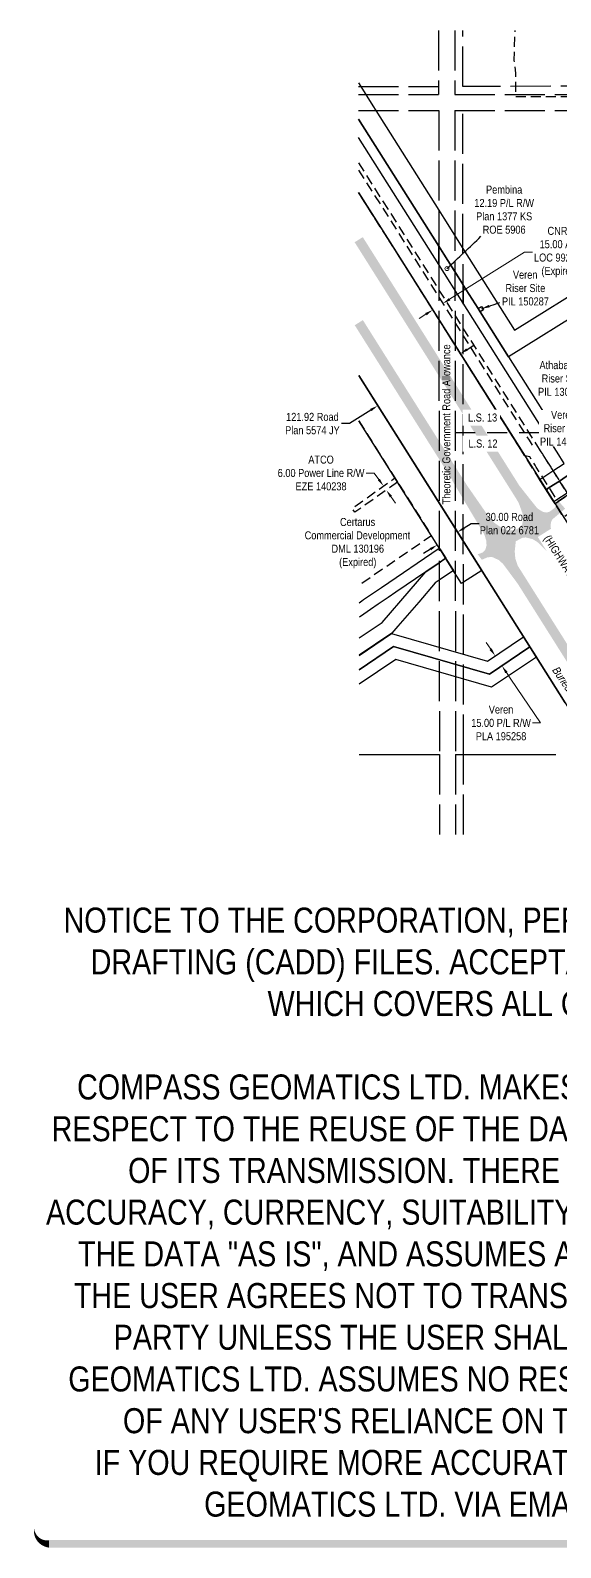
# Model space of a CAD drawing. Extents: x 504349 to 506323, y 6031064 to 6032969.
# Drawn here: x 504349 to 505011, y 6031064 to 6032959 of the extents above; entities that cross this region are included whole.
import ezdxf
from ezdxf.enums import TextEntityAlignment as Align

# ---------------------------------------------------------------- set-up
doc = ezdxf.new("R2010")
doc.units = 0
doc.header["$LTSCALE"] = 5
doc.header["$PDMODE"] = 34
doc.header["$PDSIZE"] = 0.03
for name, pattern in [('foc-ACCESSROAD', [3.75, 2.5, -1.25]), ('foc-FLOWLINE', [3.75, 2.5, -1.25]), ('foc-LSD', [8, 5, -3]), ('foc-QUARTERLINE', [33, 25, -3, 2, -3]), ('foc-UNSURVEYED', [12.5, 10, -2.5])]:
    doc.linetypes.add(name, pattern=pattern)
doc.layers.get('Defpoints').update_dxf_attribs({"color": 9})
for name, color, linetype in [('AS-ROADS', 254, 'Continuous'), ('AS-TELEPHONE', 224, 'foc-TEL'), ('C-RW', 13, 'Continuous'), ('C-WS', 13, 'foc-ACCESSROAD'), ('F-AR', 190, 'foc-ACCESSROAD'), ('F-EZE', 190, 'foc-FLOWLINE'), ('F-RW', 190, 'Continuous'), ('F-WS', 190, 'foc-ACCESSROAD'), ('L-QSEC', 8, 'foc-QUARTERLINE'), ('L-ROAD-T', 7, 'Continuous'), ('L-SECQ', 8, 'foc-QUARTERLINE'), ('L-SECTION-LSD', 7, 'foc-LSD'), ('L-TITLEDB', 4, 'Continuous'), ('L-TITLEDB-T', 4, 'Continuous'), ('L-USEC', 7, 'foc-UNSURVEYED')]:
    doc.layers.add(name, color=color, linetype=linetype)
for name, color, linetype, lineweight in [('C-RW-T', 13, 'Continuous', 9), ('C-WS-T', 13, 'Continuous', 9), ('F-AR-T', 190, 'Continuous', 9), ('F-EZE-T', 190, 'Continuous', 9), ('F-RW-T', 190, 'Continuous', 9), ('F-WS-T', 190, 'Continuous', 9)]:
    doc.layers.add(name, color=color, linetype=linetype, lineweight=lineweight)
doc.layers.add('DISCLAIMER', color=7, linetype='Continuous', plot=False)
doc.styles.add('100L', font='ARIALN.TTF', dxfattribs={"height": 11})
doc.styles.add('80', font='ARIALN.TTF', dxfattribs={"height": 10})
doc.styles.add('80CG', font='ARIALN.TTF', dxfattribs={"height": 10})
doc.styles.add('80L', font='ARIALN.TTF', dxfattribs={"height": 10})
doc.styles.add('foc-LtypeFont', font='ARIALN.TTF', dxfattribs={"height": 7.35})
doc.linetypes.add('foc-TEL', pattern='A,2,-1,["T",foc-LtypeFont,S=0.2,R=0,X=-0.425,Y=-0.75],-1.24,8', length=12.24)
doc.linetypes.add('foc-TEL-NOLINE', pattern='A,0,-2,["T",foc-LtypeFont,S=0.2,R=0,X=-0.425,Y=-0.75],-10.24', length=12.24)
doc.dimstyles.new('Compass 5 000', dxfattribs={"dimscale": 5, "dimtxt": 9, "dimasz": 2, "dimexe": 0.2, "dimexo": 0.0625, "dimgap": 0.5, "dimtad": 0, "dimtih": 1, "dimtoh": 1, "dimzin": 0, "dimdsep": 46, "dimtxsty": '80CG', "dimcen": 0.1, "dimse1": 1, "dimse2": 1, "dimclrd": 256, "dimclrt": 256, "dimaunit": 1, "dimadec": 4, "dimazin": 0, "dimtfac": 0.06, "dimtofl": 0, "dimtmove": 0, "dimatfit": 1, "dimfxl": 0.2, "dimtolj": 1, "dimtzin": 0, "dimlwd": -1, "dimarcsym": 0})

# ---------------------------------------------------------------- blocks, each defined once
blk = doc.blocks.new('*D392')
at = {"layer": 'Defpoints', "color": 0, "transparency": 16777216}
for p in [(504844.2, 6032619.9), (504856.9, 6032627.9), (504863.6, 6032617.4)]:
    blk.add_point(p, dxfattribs=at)
at = {"layer": 'F-AR-T', "transparency": 16777216}
for p, q in [((504872, 6032622.7), (504965.5, 6032681.6)), ((504965.5, 6032681.6), (504975.5, 6032681.6)), ((504842.4, 6032604), (504834, 6032598.7))]:
    blk.add_line(p, q, dxfattribs=at)
for points in [[(504871.1, 6032624.1), (504872.9, 6032621.3), (504863.6, 6032617.4)], [(504841.5, 6032605.4), (504843.3, 6032602.6), (504850.9, 6032609.4)]]:
    blk.add_solid(points, dxfattribs=at)
at = {"layer": 'F-AR-T', "transparency": 16777216, "insert": (505009.8, 6032681.6), "char_height": 10, "attachment_point": 5, "style": '80CG'}
blk.add_mtext('\\A1;CNRL\\P15.00 A/R\\PLOC 992513\\P(Expired)', dxfattribs=at)
blk = doc.blocks.new('*D401')
at = {"layer": 'Defpoints', "color": 0, "transparency": 16777216}
for p in [(504878.9, 6032336.4), (504853.7, 6032320.5), (504881.8, 6032331.8)]:
    blk.add_point(p, dxfattribs=at)
at = {"layer": 'L-TITLEDB-T', "transparency": 16777216}
for p, q in [((504890.2, 6032337.2), (504898.7, 6032342.5)), ((504898.7, 6032342.5), (504908.7, 6032342.5)), ((504848.1, 6032310.6), (504839.6, 6032305.3))]:
    blk.add_line(p, q, dxfattribs=at)
for points in [[(504889.4, 6032338.6), (504891.1, 6032335.7), (504881.8, 6032331.8)], [(504847.2, 6032312), (504849, 6032309.2), (504856.6, 6032315.9)]]:
    blk.add_solid(points, dxfattribs=at)
at = {"layer": 'L-TITLEDB-T', "transparency": 16777216, "insert": (504946.6, 6032342.5), "char_height": 10, "attachment_point": 5, "style": '80CG'}
blk.add_mtext('\\A1;30.00 Road\\PPlan 022 6781', dxfattribs=at)
blk = doc.blocks.new('*D610')
at = {"layer": 'Defpoints', "color": 0, "transparency": 16777216}
for p in [(504793, 6032384.5), (504755.2, 6032365), (504758.6, 6032360.1)]:
    blk.add_point(p, dxfattribs=at)
at = {"layer": 'F-EZE-T', "transparency": 16777216}
for p, q in [((504778, 6032405.7), (504768, 6032405.7)), ((504783.7, 6032397.5), (504778, 6032405.7)), ((504798.8, 6032376.3), (504804.5, 6032368.1))]:
    blk.add_line(p, q, dxfattribs=at)
for points in [[(504785.1, 6032398.5), (504782.4, 6032396.6), (504789.5, 6032389.4)], [(504800.1, 6032377.3), (504797.4, 6032375.3), (504793, 6032384.5)]]:
    blk.add_solid(points, dxfattribs=at)
at = {"layer": 'F-EZE-T', "transparency": 16777216, "insert": (504711.6, 6032405.7), "char_height": 10, "attachment_point": 5, "style": '80CG'}
blk.add_mtext('\\A1;ATCO\\P6.00 Power Line R/W\\PEZE 140238', dxfattribs=at)
blk = doc.blocks.new('*D635')
at = {"layer": 'Defpoints', "color": 0, "transparency": 16777216}
for p in [(504867.7, 6032582.6), (504764.6, 6032517.7), (504782.2, 6032489.7)]:
    blk.add_point(p, dxfattribs=at)
at = {"layer": 'L-TITLEDB-T', "transparency": 16777216}
for p, q in [((504893.8, 6032560), (504902.2, 6032565.4)), ((504746.9, 6032467.4), (504736.9, 6032467.4)), ((504773.8, 6032484.4), (504746.9, 6032467.4))]:
    blk.add_line(p, q, dxfattribs=at)
for points in [[(504892.9, 6032561.4), (504894.7, 6032558.6), (504885.3, 6032554.7)], [(504772.9, 6032485.8), (504774.7, 6032483), (504782.2, 6032489.7)]]:
    blk.add_solid(points, dxfattribs=at)
at = {"layer": 'L-TITLEDB-T', "transparency": 16777216, "insert": (504700.8, 6032467.4), "char_height": 10, "attachment_point": 5, "style": '80CG'}
blk.add_mtext('\\A1;121.92 Road\\PPlan 5574 JY', dxfattribs=at)
blk = doc.blocks.new('*D762')
at = {"layer": 'C-RW-T', "transparency": 16777216}
for p, q in [((504923.3, 6032185.6), (504917.7, 6032193.9)), ((504942.8, 6032156.6), (504948.4, 6032148.4)), ((504985.3, 6032093.6), (504948.4, 6032148.4)), ((504975.3, 6032093.6), (504985.3, 6032093.6))]:
    blk.add_line(p, q, dxfattribs=at)
for points in [[(504924.7, 6032186.6), (504921.9, 6032184.7), (504928.9, 6032177.3)], [(504944.2, 6032157.6), (504941.5, 6032155.7), (504937.3, 6032164.9)]]:
    blk.add_solid(points, dxfattribs=at)
at = {"layer": 'Defpoints', "color": 0, "transparency": 16777216}
for p in [(504926.4, 6032175.7), (504937.3, 6032164.9), (504934.8, 6032163.3)]:
    blk.add_point(p, dxfattribs=at)
at = {"layer": 'C-RW-T', "transparency": 16777216, "insert": (504936.2, 6032093.6), "char_height": 10, "attachment_point": 5, "style": '80CG'}
blk.add_mtext('\\A1;Veren\\P15.00 P/L R/W\\PPLA 195258', dxfattribs=at)
blk = doc.blocks.new('Disclaimer_Legal')
at = {"layer": 'DISCLAIMER', "color": 254, "flags": 128}
blk.add_lwpolyline([(-3612.9, -1104.6, 37.5, 37.5, 0), (4096.1, -1104.6, 37.5, 37.5, 0.414214), (4171.1, -1029.6, 37.5, 37.5, 0), (4171.1, 2078.7, 37.5, 0, 0.414214), (4096.1, 2153.7, 0, 0, 0), (-3612.9, 2153.7, 0, 0, 0.414214), (-3687.9, 2078.7, 0, 0, 0), (-3687.9, -1029.6, 0, 37.5, 0.414214)], format="xyseb", close=True, dxfattribs=at)
at = {"layer": 'DISCLAIMER', "color": 254, "insert": (241.6, 533.9), "char_height": 125, "width": 7717.568, "attachment_point": 5, "style": '80'}
blk.add_mtext('NOTICE TO THE CORPORATION, PERSON &/OR PERSONS REGARDING THIS COMPUTER AIDED DESIGN AND DRAFTING (CADD) FILES. ACCEPTANCE OF THE CADD DATA IS BASED ON THE FOLLOWING DISCLAIMER WHICH COVERS ALL CADD DATA RECIEVED FROM COMPASS GEOMATICS LTD.\\P{\\fArial Narrow|b1|i0|c0|p34;DISCLAIMER}\\PCOMPASS GEOMATICS LTD. MAKES NO REPRESENTATION OR WARRANTIES, EXPRESS OR IMPLIED, WITH RESPECT TO THE REUSE OF THE DATA PROVIDED HEREWITH, REGARDLESS OF ITS FORMAT OR THE MEANS OF ITS TRANSMISSION. THERE IS NO GUARANTEE OR REPRESENTATION TO THE USER AS TO THE ACCURACY, CURRENCY, SUITABILITY OR RELIABILITY OF THIS DATA FOR ANY PURPOSE. THE USER ACCEPTS THE DATA "AS IS", AND ASSUMES ALL RISKS ASSOCIATED WITH ITS USE. BY ACCEPTANCE OF THIS DATA, THE USER AGREES NOT TO TRANSMIT THIS DATA OR PROVIDE ACCESS OR ANY PART OF IT TO ANOTHER PARTY UNLESS THE USER SHALL INCLUDE WITH THE DATA A COPY OF THIS DISCLAIMER. COMPASS GEOMATICS LTD. ASSUMES NO RESPONSIBILITY FOR ACTUAL OR CONSEQUENTIAL DAMAGE AS A RESULT OF ANY USER\'S RELIANCE ON THIS DATA. THIS CADD FILE IS FOR ILLUSTRATION PURPOSES ONLY.\\PIF YOU REQUIRE MORE ACCURATE INFORMATION, PLEASE CONTACT DARCI ANGLEHART AT COMPASS GEOMATICS LTD. VIA EMAIL: darci.anglehart@compassgeomatics.ca OR CELL: 506-961-7292', dxfattribs=at)

msp = doc.modelspace()

# ---------------------------------------------------------------- hatches: boundary and pattern name
at = {"layer": 'AS-ROADS'}
h = msp.add_hatch(color=256, dxfattribs=at)
h.dxf.hatch_style = 1
h.paths.add_polyline_path([(504992.185, 6032228.152), (504962.228, 6032280.546), (504957.266, 6032288.965), (504953.998, 6032298.997), (504953.251, 6032307.766), (504954.594, 6032320.509), (504963.042, 6032324.927), (504966.85, 6032325.257), (504975.434, 6032323.184), (504981.242, 6032319.773), (504996.581, 6032304.672), (505019.98, 6032270.838), (505026.845, 6032282.125), (505022.916, 6032291.076), (505007.561, 6032316.604), (505000.433, 6032329.346), (504998.394, 6032336.098), (504998.019, 6032340.751), (504998.877, 6032345.43), (505000.258, 6032347.877), (505016.147, 6032361.152), (505005.528, 6032373.335), (505005.399, 6032366.645), (505003.472, 6032362.432), (504996.518, 6032357.242), (504993.275, 6032356.379), (504988.755, 6032357.017), (504982.058, 6032361.105), (504979.083, 6032364.53), (504959.929, 6032388.764), (504955.065, 6032392.042), (504949.681, 6032382.726), (504958.112, 6032368.569), (504962.893, 6032355.522), (504963.796, 6032348.084), (504962.553, 6032341.362), (504959.57, 6032337.845), (504953.165, 6032333.927), (504946.212, 6032333.956), (504937.919, 6032336.567), (504927.826, 6032343.523), (504920.737, 6032351.281), (504889.168, 6032396.816), (504874.892, 6032396.902), (504915.313, 6032328.899), (504917.623, 6032321.761), (504918.13, 6032315.261), (504916.444, 6032309.563), (504913.326, 6032306.445), (504907.007, 6032304.205), (504912.206, 6032297.4), (504919.709, 6032300.576), (504925.304, 6032300.695), (504933.27, 6032297.08), (504938.706, 6032292.188), (504990.033, 6032222.802)])

# ---------------------------------------------------------------- linework, layer by layer
at = {"layer": 'AS-ROADS', "const_width": 11.994, "flags": 128}
for points in [[(504758.582, 6032697.099), (504803.296, 6032626.131), (504861.442, 6032533.684), (504915.574, 6032447.694), (504955.352, 6032384.5), (505022.752, 6032277.455), (505087.895, 6032174.255), (505103.727, 6032149.645), (505125.115, 6032118.897), (505140.583, 6032098.483), (505161.925, 6032072.399), (505185.255, 6032046.241), (505205.849, 6032024.288), (505229.449, 6032001.145), (505278.152, 6031954.55)], [(505199.492, 6031954.492), (505189.75, 6031964.007), (505148.625, 6032008.04), (505106.517, 6032057.782), (505077.217, 6032095.481), (505047.567, 6032136.862), (505023.117, 6032173.785), (504956.506, 6032279.516), (504882.551, 6032396.769), (504821.203, 6032494.11), (504759.934, 6032591.502), (504758.697, 6032593.468)]]:
    msp.add_lwpolyline(points, dxfattribs=at)
at = {"layer": 'AS-TELEPHONE', "linetype": 'foc-TEL-NOLINE', "flags": 128}
msp.add_lwpolyline([(504758.77, 6032527.281), (505016.163, 6032118.906), (505020.331, 6032112.092), (505024.574, 6032105.536), (505028.869, 6032099.014), (505033.216, 6032092.525), (505037.614, 6032086.071), (505042.063, 6032079.653), (505046.563, 6032073.271), (505051.114, 6032066.924), (505055.715, 6032060.613), (505060.372, 6032054.326), (505065.288, 6032047.811), (505070.265, 6032041.324), (505075.296, 6032034.878), (505080.38, 6032028.474), (505085.517, 6032022.113), (505090.707, 6032015.794), (505095.95, 6032009.519), (505101.244, 6032003.289), (505106.59, 6031997.102), (505111.987, 6031990.959), (505117.435, 6031984.862), (505122.934, 6031978.81), (505128.483, 6031972.804), (505134.081, 6031966.845), (505139.729, 6031960.933), (505145.426, 6031955.068), (505146.032, 6031954.454)], dxfattribs=at)
at = {"layer": 'C-RW'}
for points in [[(504758.365, 6032892.889), (504761.161, 6032888.45), (504776.272, 6032864.464), (504780.149, 6032858.306), (504858.488, 6032733.945), (504864.654, 6032724.156), (504888.701, 6032685.981), (504952.958, 6032583.97), (505053.4, 6032646.403)], [(505045.687, 6032613.35), (504945.361, 6032550.989), (504910.108, 6032606.956), (504907.443, 6032611.186), (504888.994, 6032640.477), (504888.751, 6032640.862), (504882.585, 6032650.65), (504864.704, 6032679.036), (504858.538, 6032688.817), (504758.415, 6032847.77)], [(504759.158, 6032178.013), (504799.607, 6032205.302), (504919.328, 6032170.873), (504964.337, 6032201.182), (504972.278, 6032188.532), (504921.832, 6032154.553), (504802.189, 6032188.96), (504759.178, 6032159.942)]]:
    msp.add_lwpolyline(points, dxfattribs=at)
at = {"layer": 'C-RW', "flags": 128}
msp.add_lwpolyline([(504759.178, 6032159.942), (504802.189, 6032188.96), (504921.832, 6032154.553), (504972.278, 6032188.532), (504980.275, 6032175.842), (504924.408, 6032138.213), (504804.772, 6032172.617), (504759.198, 6032141.871)], dxfattribs=at)
at = {"layer": 'C-WS'}
msp.add_lwpolyline([(504914.338, 6032609.62), (504910.108, 6032606.956), (504907.443, 6032611.186), (504911.673, 6032613.851), (504914.338, 6032609.62)], close=True, dxfattribs=at)
at = {"layer": 'F-AR', "flags": 128}
for points in [[(505785.59, 6032875.425), (505561.079, 6032723.377), (505555.95, 6032720.165), (505549.329, 6032715.707), (505543.503, 6032711.784), (505284.111, 6032537.131), (505279.545, 6032534.058), (505277.882, 6032532.963), (505254.936, 6032517.504), (505182.411, 6032467.986), (505178.776, 6032465.525), (505170.141, 6032459.643), (505149.844, 6032445.778), (505115.527, 6032421.552), (505107.317, 6032415.786), (505066.468, 6032386.876), (505054.195, 6032378.207), (505044.23, 6032371.159), (505031.265, 6032361.997), (505030.53, 6032361.497), (505014.158, 6032350.327), (505012.73, 6032352.593), (505003.483, 6032367.26), (505007.421, 6032369.947), (505011.752, 6032372.902), (505019.855, 6032378.43), (505033.535, 6032388.162), (505043.509, 6032395.221), (505055.786, 6032403.95), (505071.872, 6032415.439), (505086.579, 6032425.795), (505139.23, 6032462.858), (505158.887, 6032476.695), (505167.154, 6032482.515), (505532.332, 6032728.378), (505544.778, 6032736.758), (505549.809, 6032740.018), (505562.284, 6032748.334), (505572.233, 6032755.073), (505587.14, 6032765.169), (505657.878, 6032813.075), (505689.688, 6032834.618), (505730.845, 6032862.492), (505785.559, 6032899.546)], [(504758.485, 6032784.053), (504858.609, 6032625.221), (504888.821, 6032577.298), (504889.065, 6032576.91), (504971.166, 6032446.669), (504975.049, 6032440.511), (504981.666, 6032439.013), (504983.889, 6032435.485), (504985.856, 6032432.366), (504991.349, 6032423.652), (504992.463, 6032421.885), (505000.944, 6032408.431), (505002.076, 6032406.635), (505008.953, 6032395.726), (505010.087, 6032393.927), (505018.558, 6032380.488), (505019.855, 6032378.43), (505011.752, 6032372.902), (505007.421, 6032369.947), (505005.976, 6032372.24), (504997.772, 6032385.255), (504996.366, 6032387.485), (504989.761, 6032397.963), (504988.355, 6032400.192), (504980.147, 6032413.213), (504978.762, 6032415.41), (504972.224, 6032425.78), (504965.882, 6032427.214), (504797.585, 6032694.23), (504758.516, 6032756.08)]]:
    msp.add_lwpolyline(points, dxfattribs=at)
at = {"layer": 'F-EZE', "flags": 128}
msp.add_lwpolyline([(504758.475, 6032793.076), (504814.318, 6032704.487), (504858.599, 6032634.234), (504875.393, 6032607.6), (504888.811, 6032586.314), (504889.054, 6032585.928), (504905.606, 6032559.672), (504975.186, 6032449.293), (504981.666, 6032439.013), (504983.889, 6032435.485), (504985.856, 6032432.366), (504992.463, 6032421.885), (505002.076, 6032406.635), (505010.087, 6032393.927), (505019.855, 6032378.43), (505011.752, 6032372.902), (505007.421, 6032369.947), (505003.613, 6032367.35), (504797.585, 6032694.23), (504758.516, 6032756.08)], dxfattribs=at)
msp.add_lwpolyline([(504807.054, 6032394.423), (504753.919, 6032356.802), (504750.454, 6032361.697), (504803.85, 6032399.502), (504807.054, 6032394.423)], close=True, dxfattribs=at)
at = {"layer": 'F-RW'}
for points in [[(504758.415, 6032847.77), (504858.538, 6032688.817), (504858.564, 6032665.919), (504758.44, 6032824.87)], [(505014.97, 6032417.61), (505006.189, 6032431.551), (505005.378, 6032432.838), (504888.776, 6032617.957), (504888.751, 6032640.862), (504888.994, 6032640.477), (504907.443, 6032611.186), (504910.108, 6032606.956), (504945.361, 6032550.989), (505015.577, 6032439.515)], [(505022.973, 6032404.906), (505008.953, 6032395.726), (504996.366, 6032387.485), (504992.374, 6032384.88), (504985.86, 6032395.215), (504984.364, 6032397.588), (504988.355, 6032400.192), (505000.944, 6032408.431), (505014.97, 6032417.61)], [(505018.558, 6032380.488), (505005.976, 6032372.24), (505002.112, 6032369.714), (504993.868, 6032382.503), (504992.372, 6032384.877), (504996.366, 6032387.485), (505008.953, 6032395.726), (505022.973, 6032404.906)], [(504759.085, 6032243.743), (504762.297, 6032245.934), (504764.724, 6032247.589), (504774.651, 6032254.358), (504787.037, 6032262.805), (504858.956, 6032311.848), (504860.581, 6032309.569), (504867.085, 6032299.239), (504858.976, 6032293.739), (504842.198, 6032282.293), (504804.885, 6032256.817), (504795.45, 6032250.383), (504783.063, 6032241.937), (504773.137, 6032235.168), (504760.751, 6032226.721), (504759.105, 6032225.6)], [(504759.133, 6032199.767), (504787.786, 6032219.106), (504821.345, 6032258.123), (504842.218, 6032282.332), (504858.976, 6032293.739), (504867.083, 6032299.237), (504868.579, 6032296.862), (504876.669, 6032284.015), (504859, 6032271.952), (504854.07, 6032268.587), (504833.412, 6032244.565), (504807.408, 6032214.426), (504799.818, 6032205.516), (504759.157, 6032178.072)]]:
    msp.add_lwpolyline(points, dxfattribs=at)
msp.add_lwpolyline([(504888.751, 6032640.862), (504888.776, 6032617.957), (504858.564, 6032665.919), (504858.538, 6032688.817), (504864.704, 6032679.036), (504882.585, 6032650.65), (504888.751, 6032640.862)], close=True, dxfattribs=at)
at = {"layer": 'F-WS', "flags": 128}
for points in [[(505149.532, 6032958.528), (505149.554, 6032940.038), (505152.72, 6032927.287), (505149.577, 6032921.164), (505149.419, 6032888.725), (505149.405, 6032885.87), (505144.258, 6032875.662), (504954.738, 6032875.426), (504954.724, 6032888.593), (504954.705, 6032905.103), (504952.705, 6032920.948), (504953.684, 6032958.386)], [(504758.833, 6032470.89), (504761.623, 6032466.466), (504803.852, 6032399.505), (504807.055, 6032394.426), (504849.406, 6032327.282), (504759.06, 6032265.521)]]:
    msp.add_lwpolyline(points, dxfattribs=at)
at = {"layer": 'L-QSEC'}
msp.add_line((504759.295, 6032054.119), (504859.242, 6032054.191), dxfattribs=at)
at = {"layer": 'L-SECQ', "flags": 128}
msp.add_lwpolyline([(504879.349, 6032054.206), (505652.075, 6032054.77)], dxfattribs=at)
at = {"layer": 'L-SECTION-LSD'}
msp.add_line((504878.903, 6032456.295), (505686.183, 6032456.884), dxfattribs=at)
at = {"layer": 'L-TITLEDB'}
for points in [[(504758.516, 6032756.08), (504797.585, 6032694.23), (505119.251, 6032183.88)], [(505016.163, 6032118.906), (504758.77, 6032527.281)], [(504758.77, 6032527.281), (504912.237, 6032283.793), (504889.163, 6032269.219), (504886.897, 6032267.789), (504878.169, 6032281.649), (504868.583, 6032296.869), (504860.583, 6032309.573), (504858.956, 6032312.101), (504856.549, 6032315.967), (504850.969, 6032324.811), (504849.383, 6032327.317), (504807.055, 6032394.425), (504803.851, 6032399.503), (504761.598, 6032466.498), (504758.833, 6032470.884)]]:
    msp.add_lwpolyline(points, dxfattribs=at)
at = {"layer": 'L-USEC'}
for p, q in [((504758.37, 6032888.46), (504858.329, 6032888.533)), ((504758.381, 6032878.402), (504858.336, 6032878.475)), ((504878.435, 6032878.491), (505282.041, 6032878.784)), ((504758.403, 6032858.296), (504858.35, 6032858.369)), ((504879.349, 6032054.214), (504879.46, 6031954.259))]:
    msp.add_line(p, q, dxfattribs=at)
at = {"layer": 'L-USEC', "flags": 128}
for points in [[(504858.24, 6032958.316), (504858.328, 6032878.475)], [(504878.346, 6032958.331), (504878.435, 6032878.491)], [(504888.476, 6032888.55), (504888.398, 6032958.338)], [(505685.625, 6032889.131), (505282.019, 6032888.837), (504888.476, 6032888.55)], [(504858.35, 6032858.369), (504858.796, 6032456.281), (504859.242, 6032054.191)], [(504878.457, 6032858.384), (505282.055, 6032858.678), (505686.49, 6032857.088)], [(504878.457, 6032858.384), (504878.903, 6032456.303), (504879.349, 6032054.214)], [(504889.402, 6032054.213), (504888.956, 6032456.304), (504888.509, 6032858.391)], [(504859.242, 6032054.191), (504859.353, 6031954.244)], [(504889.513, 6031954.266), (504889.402, 6032054.213)]]:
    msp.add_lwpolyline(points, dxfattribs=at)

# ---------------------------------------------------------------- block references
at = {"xscale": 0.25, "yscale": 0.25, "zscale": 0.25}
msp.add_blockref('Disclaimer_Legal', (505275.525, 6031344.503), dxfattribs=at)

# ---------------------------------------------------------------- texts
at = {"layer": 'C-WS-T', "insert": (504928.56, 6032658.342), "char_height": 9.99473, "attachment_point": 1, "style": '80L'}
msp.add_mtext_dynamic_manual_height_columns('\\pi22.48;Veren\\P\\pi13.201;Riser Site\\P\\pi8.7487;PIL 150287', width=74.65018, gutter_width=49.974, heights=[0], dxfattribs=at)
at = {"layer": 'F-WS-T', "char_height": 9.99473, "attachment_point": 1, "style": '80L'}
for s, width, insert in [('\\pi2.2964;Athabasca\\P\\pi4.9758;Riser Site\\P\\pi0.48971;PIL 130665', 58.20029, (504981.85, 6032545.445)), ('\\pi44.416;Certarus\\P\\pi0.32268;Commercial Development\\P\\pi33.794;DML 130196\\P\\pi43.342;(Expired)', 131.74271, (504690.831, 6032349.565))]:
    msp.add_mtext_dynamic_manual_height_columns(s, width=width, gutter_width=49.974, heights=[0], dxfattribs=dict(at, insert=insert))
at = {"layer": 'L-ROAD-T', "style": '80L'}
msp.add_text('Theoretic Government Road Allowance', height=9.99473, rotation=90.079602, dxfattribs=at).set_placement((504867.916, 6032466.427), align=Align.MIDDLE_CENTER)

# ---------------------------------------------------------------- dimensions: what is measured, and where the dimension line sits
at = {"layer": 'C-RW-T', "color": 3}
dim = msp.add_linear_dim(base=(504937.252, 6032164.94), p1=(504926.424, 6032175.652), p2=(504934.767, 6032163.266), angle=303.9625, text='Veren\\P15.00 P/L R/W\\PPLA 195258', dimstyle='Compass 5 000', override={"dimtmove": 1}, dxfattribs=at)
dim.commit()
dim.dimension.update_dxf_attribs({"geometry": '*D762', "text_midpoint": (504965.892, 6032093.554), "dimtype": 161})
at = {"layer": 'F-AR-T'}
dim = msp.add_linear_dim(base=(504863.562, 6032617.363), p1=(504844.212, 6032619.923), p2=(504856.905, 6032627.924), angle=32.226109, text='CNRL\\P15.00 A/R\\PLOC 992513\\P(Expired)', dimstyle='Compass 5 000', dxfattribs=at)
dim.commit()
dim.dimension.update_dxf_attribs({"geometry": '*D392', "text_midpoint": (505009.793, 6032681.616), "dimtype": 161})
at = {"layer": 'F-EZE-T'}
dim = msp.add_linear_dim(base=(504792.989, 6032384.465), p1=(504755.171, 6032365.036), p2=(504758.636, 6032360.142), angle=305.299588, text='ATCO\\P6.00 Power Line R/W\\PEZE 140238', dimstyle='Compass 5 000', dxfattribs=at)
dim.commit()
dim.dimension.update_dxf_attribs({"geometry": '*D610', "text_midpoint": (504711.603, 6032405.682), "dimtype": 161})
at = {"layer": 'L-TITLEDB-T'}
for base, p1, p2, angle, text, picture, middle in [((504782.246, 6032489.72), (504867.711, 6032582.625), (504764.64, 6032517.651), 212.226414, '121.92 Road\\PPlan 5574 JY', '*D635', (504700.792, 6032467.428)), ((504881.78, 6032331.823), (504853.673, 6032320.523), (504878.885, 6032336.415), 32.225251, '30.00 Road\\PPlan 022 6781', '*D401', (504946.646, 6032342.488))]:
    dim = msp.add_linear_dim(base=base, p1=p1, p2=p2, angle=angle, text=text, dimstyle='Compass 5 000', dxfattribs=at)
    dim.commit()
    dim.dimension.update_dxf_attribs({"geometry": picture, "text_midpoint": middle, "dimtype": 161})

# ---------------------------------------------------------------- leaders
at = {"layer": 'C-WS-T', "path_type": 1}
msp.add_leader([(504912.006, 6032610.932), (504934.65, 6032618.626)], dimstyle='Compass 5 000', override={"dimgap": 0.5, "dimtad": 0}, dxfattribs=at)

# ---------------------------------------------------------------- next in the draw order: texts
at = {"layer": 'AS-TELEPHONE', "insert": (505007.877, 6032164.994), "char_height": 10, "attachment_point": 1, "rotation": 304.079575, "style": '80L', "bg_fill": 3, "box_fill_scale": 1.15, "bg_fill_color": 256, "bg_fill_true_color": 256, "bg_fill_transparency": 0}
msp.add_mtext_dynamic_manual_height_columns('{\\fArial Narrow|b0|i1|c0|p34;Buried Telus Cable}', width=97.23506, gutter_width=50, heights=[0], dxfattribs=at)
at = {"layer": 'C-WS-T', "insert": (504984.342, 6032483.357), "char_height": 9.99473, "attachment_point": 1, "style": '80L', "bg_fill": 3, "box_fill_scale": 1.1, "bg_fill_color": 256, "bg_fill_transparency": 0}
msp.add_mtext_dynamic_manual_height_columns('\\pi14.221;Veren\\P\\pi4.9417;Riser Site\\P\\pi0.48971;PIL 140533', width=58.13212, gutter_width=49.974, heights=[0], dxfattribs=at)
at = {"layer": 'F-RW-T', "insert": (504940.073, 6032734.553), "char_height": 9.99473, "attachment_point": 5, "style": '80CG', "bg_fill": 2}
msp.add_mtext('\\A1;Pembina\\P12.19 P/L R/W\\PPlan 1377 KS\\PROE 5906', dxfattribs=at)
at = {"layer": 'L-SECTION-LSD', "char_height": 9.99473, "attachment_point": 1, "style": '100L', "bg_fill": 2}
for s, width, insert in [('\\pi1.9072;L.S. 13', 36.83422, (504893.136, 6032480.025)), ('\\pi2.2461;L.S. 12', 37.11172, (504893.25, 6032447.534))]:
    msp.add_mtext_dynamic_manual_height_columns(s, width=width, gutter_width=55, heights=[0], dxfattribs=dict(at, insert=insert))
at = {"layer": 'L-TITLEDB-T', "insert": (504997.416, 6032329.517), "char_height": 9.99473, "attachment_point": 1, "rotation": 302.238036, "style": '80L', "bg_fill": 2}
msp.add_mtext_dynamic_manual_height_columns('(HIGHWAY #43)', width=92.21196, gutter_width=49.974, heights=[0], dxfattribs=at)

# ---------------------------------------------------------------- next in the draw order: leaders
at = {"layer": 'F-RW-T', "path_type": 1}
msp.add_leader([(504868.741, 6032661.004), (504911.127, 6032701.287)], dimstyle='Compass 5 000', override={"dimasz": 1, "dimgap": 0.5, "dimtad": 0, "dimldrblk": 'DotBlank'}, dxfattribs=at)

doc.saveas('drawing.dxf')
